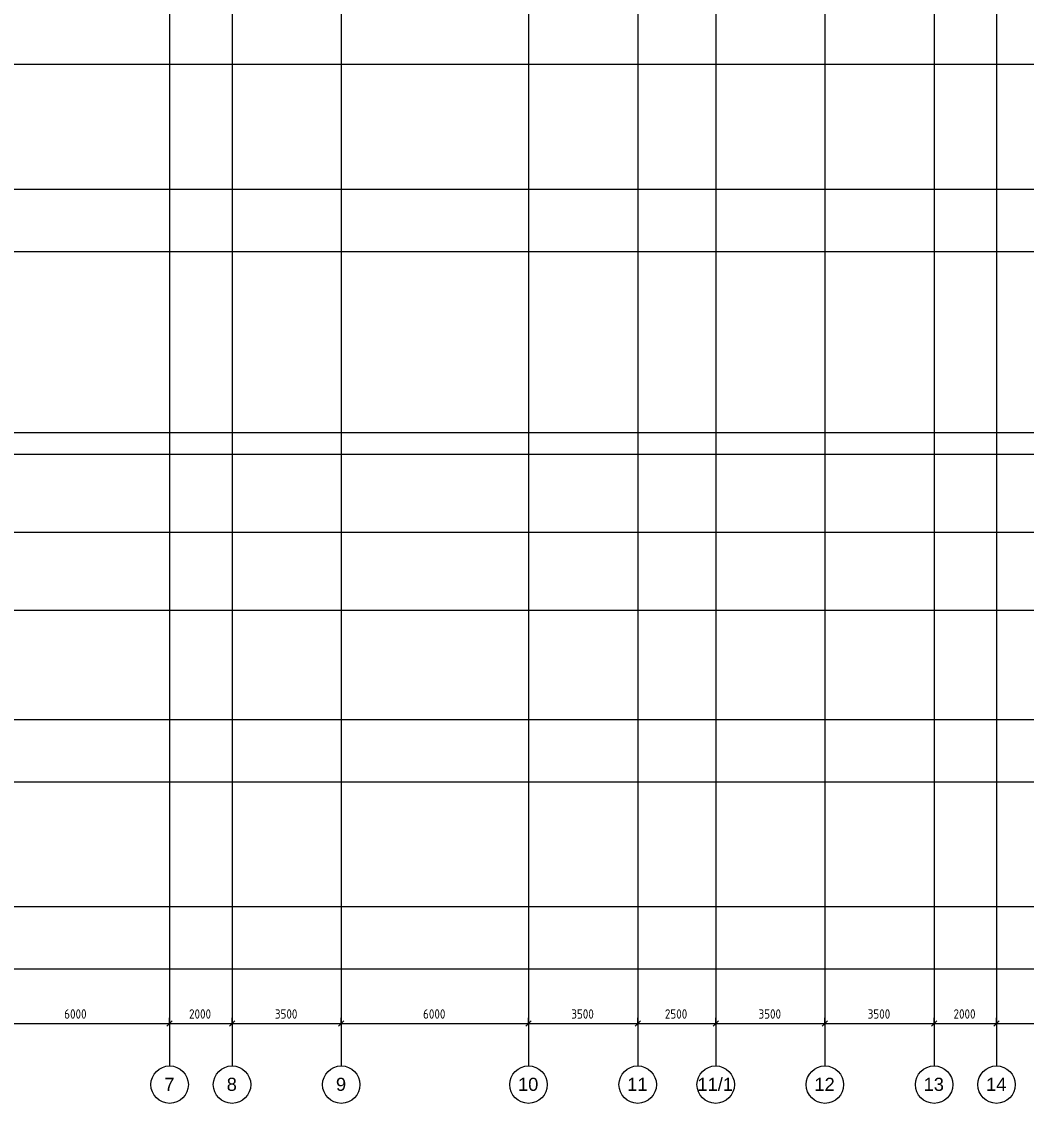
# Model space of a CAD drawing. Header units: millimetres. Extents: x -4730 to 98194, y -4296 to 93388.
# Drawn here: x 28757 to 60956, y -4296 to 30378 of the extents above; entities that cross this region are included whole.
import ezdxf

# ---------------------------------------------------------------- set-up
doc = ezdxf.new("R2010")
doc.units = ezdxf.units.MM
doc.linetypes.add('Линия сетки', pattern=[22.225, 12.7, -3.175, 3.175, -3.175])
for name, color, linetype, lineweight in [('Оси', 7, 'Continuous', 9), ('Размеры', 7, 'Continuous', 9), ('Размеры-120', 7, 'Continuous', 9)]:
    doc.layers.add(name, color=color, linetype=linetype, lineweight=lineweight)
doc.styles.add('Arial_1', font='arial.ttf', dxfattribs={"height": 420})
doc.styles.add('GOST Common_1', font='GOST_Common.ttf', dxfattribs={"width": 0.9, "height": 300})
doc.dimstyles.new('ADSK_Проверочный', dxfattribs={"dimscale": 304.8, "dimtxt": 301.714499, "dimasz": 0.556693, "dimexe": 0.590551, "dimexo": 0.590551, "dimgap": 0.19685, "dimtad": 1, "dimdec": 3, "dimrnd": 0.001, "dimdsep": 46, "dimtxsty": 'GOST Common_1', "dimblk1": 'OBLIQUE', "dimblk2": 'OBLIQUE', "dimsah": 1, "dimcen": 0.09, "dimazin": 0, "dimtfac": 1, "dimtdec": 4, "dimtix": 1, "dimtmove": 0, "dimatfit": 3, "dimfxl": 1, "dimtvp": 1, "dimtolj": 1, "dimtzin": 0, "dimarcsym": 2})

# ---------------------------------------------------------------- blocks, each defined once
blk = doc.blocks.new('Ось сетки - Заголовок сетки - Окружность 5 мм-1145995-3-й этаж')
at = {"layer": 'Оси'}
blk.add_circle((0, 0), 5, dxfattribs=at)
blk = doc.blocks.new('DIMBLOCK6-3-й этаж')
at = {"layer": 'Размеры-120'}
for p, q in [((27500, -1733), (27415, -1818)), ((27500, -1793), (27500, -1553)), ((27500, -1733), (27585, -1648)), ((27500, -1733), (33500, -1733)), ((27500, -1733), (27500, -1793)), ((33500, -1733), (33415, -1818)), ((33500, -1793), (33500, -1553)), ((33500, -1733), (33585, -1648)), ((33500, -1733), (33500, -1793))]:
    blk.add_line(p, q, dxfattribs=at)
at = {"layer": 'Размеры-120', "color": 0, "insert": (30122, -1281), "char_height": 300, "width": 908.21, "attachment_point": 1, "line_spacing_factor": 1.022761, "style": 'GOST Common_1'}
blk.add_mtext('6000', dxfattribs=at)
blk = doc.blocks.new('_Oblique')
at = {"color": 0, "linetype": 'ByBlock', "lineweight": -2}
blk.add_line((-0.5, -0.5), (0.5, 0.5), dxfattribs=at)
blk = doc.blocks.new('DIMBLOCK7-3-й этаж')
at = {"layer": 'Размеры-120'}
for p, q in [((33500, -1733), (33415, -1818)), ((33500, -1793), (33500, -1553)), ((33500, -1733), (33585, -1648)), ((33500, -1733), (35500, -1733)), ((33500, -1733), (33500, -1793)), ((35500, -1733), (35415, -1818)), ((35500, -1793), (35500, -1553)), ((35500, -1733), (35585, -1648)), ((35500, -1733), (35500, -1793))]:
    blk.add_line(p, q, dxfattribs=at)
at = {"layer": 'Размеры-120', "color": 0, "insert": (34122, -1281), "char_height": 300, "width": 908.21, "attachment_point": 1, "line_spacing_factor": 1.022761, "style": 'GOST Common_1'}
blk.add_mtext('2000', dxfattribs=at)
blk = doc.blocks.new('DIMBLOCK8-3-й этаж')
at = {"layer": 'Размеры-120'}
for p, q in [((35500, -1733), (35415, -1818)), ((35500, -1793), (35500, -1553)), ((35500, -1733), (35585, -1648)), ((35500, -1733), (39000, -1733)), ((35500, -1733), (35500, -1793)), ((39000, -1733), (38915, -1818)), ((39000, -1793), (39000, -1553)), ((39000, -1733), (39085, -1648)), ((39000, -1733), (39000, -1793))]:
    blk.add_line(p, q, dxfattribs=at)
at = {"layer": 'Размеры-120', "color": 0, "insert": (36872, -1281), "char_height": 300, "width": 908.21, "attachment_point": 1, "line_spacing_factor": 1.022761, "style": 'GOST Common_1'}
blk.add_mtext('3500', dxfattribs=at)
blk = doc.blocks.new('DIMBLOCK9-3-й этаж')
at = {"layer": 'Размеры-120'}
for p, q in [((39000, -1733), (38915, -1818)), ((39000, -1793), (39000, -1553)), ((39000, -1733), (39085, -1648)), ((39000, -1733), (45000, -1733)), ((39000, -1733), (39000, -1793)), ((45000, -1733), (44915, -1818)), ((45000, -1793), (45000, -1553)), ((45000, -1733), (45085, -1648)), ((45000, -1733), (45000, -1793))]:
    blk.add_line(p, q, dxfattribs=at)
at = {"layer": 'Размеры-120', "color": 0, "insert": (41622, -1281), "char_height": 300, "width": 908.21, "attachment_point": 1, "line_spacing_factor": 1.022761, "style": 'GOST Common_1'}
blk.add_mtext('6000', dxfattribs=at)
blk = doc.blocks.new('DIMBLOCK10-3-й этаж')
at = {"layer": 'Размеры-120'}
for p, q in [((45000, -1733), (44915, -1818)), ((45000, -1793), (45000, -1553)), ((45000, -1733), (45085, -1648)), ((45000, -1733), (48500, -1733)), ((45000, -1733), (45000, -1793)), ((48500, -1733), (48415, -1818)), ((48500, -1793), (48500, -1553)), ((48500, -1733), (48585, -1648)), ((48500, -1733), (48500, -1793))]:
    blk.add_line(p, q, dxfattribs=at)
at = {"layer": 'Размеры-120', "color": 0, "insert": (46372, -1281), "char_height": 300, "width": 908.21, "attachment_point": 1, "line_spacing_factor": 1.022761, "style": 'GOST Common_1'}
blk.add_mtext('3500', dxfattribs=at)
blk = doc.blocks.new('DIMBLOCK11-3-й этаж')
at = {"layer": 'Размеры-120'}
for p, q in [((48500, -1733), (48415, -1818)), ((48500, -1793), (48500, -1553)), ((48500, -1733), (48585, -1648)), ((48500, -1733), (51000, -1733)), ((48500, -1733), (48500, -1793)), ((51000, -1733), (50915, -1818)), ((51000, -1793), (51000, -1553)), ((51000, -1733), (51085, -1648)), ((51000, -1733), (51000, -1793))]:
    blk.add_line(p, q, dxfattribs=at)
at = {"layer": 'Размеры-120', "color": 0, "insert": (49372, -1281), "char_height": 300, "width": 908.21, "attachment_point": 1, "line_spacing_factor": 1.022761, "style": 'GOST Common_1'}
blk.add_mtext('2500', dxfattribs=at)
blk = doc.blocks.new('DIMBLOCK12-3-й этаж')
at = {"layer": 'Размеры-120'}
for p, q in [((51000, -1733), (50915, -1818)), ((51000, -1793), (51000, -1553)), ((51000, -1733), (51085, -1648)), ((51000, -1733), (54500, -1733)), ((51000, -1733), (51000, -1793)), ((54500, -1733), (54415, -1818)), ((54500, -1793), (54500, -1553)), ((54500, -1733), (54585, -1648)), ((54500, -1733), (54500, -1793))]:
    blk.add_line(p, q, dxfattribs=at)
at = {"layer": 'Размеры-120', "color": 0, "insert": (52372, -1281), "char_height": 300, "width": 908.21, "attachment_point": 1, "line_spacing_factor": 1.022761, "style": 'GOST Common_1'}
blk.add_mtext('3500', dxfattribs=at)
blk = doc.blocks.new('DIMBLOCK13-3-й этаж')
at = {"layer": 'Размеры-120'}
for p, q in [((54500, -1733), (54415, -1818)), ((54500, -1793), (54500, -1553)), ((54500, -1733), (54585, -1648)), ((54500, -1733), (58000, -1733)), ((54500, -1733), (54500, -1793)), ((58000, -1733), (57915, -1818)), ((58000, -1793), (58000, -1553)), ((58000, -1733), (58085, -1648)), ((58000, -1733), (58000, -1793))]:
    blk.add_line(p, q, dxfattribs=at)
at = {"layer": 'Размеры-120', "color": 0, "insert": (55872, -1281), "char_height": 300, "width": 908.21, "attachment_point": 1, "line_spacing_factor": 1.022761, "style": 'GOST Common_1'}
blk.add_mtext('3500', dxfattribs=at)
blk = doc.blocks.new('DIMBLOCK14-3-й этаж')
at = {"layer": 'Размеры-120'}
for p, q in [((58000, -1733), (57915, -1818)), ((58000, -1793), (58000, -1553)), ((58000, -1733), (58085, -1648)), ((58000, -1733), (60000, -1733)), ((58000, -1733), (58000, -1793)), ((60000, -1733), (59915, -1818)), ((60000, -1793), (60000, -1553)), ((60000, -1733), (60085, -1648)), ((60000, -1733), (60000, -1793))]:
    blk.add_line(p, q, dxfattribs=at)
at = {"layer": 'Размеры-120', "color": 0, "insert": (58622, -1281), "char_height": 300, "width": 908.21, "attachment_point": 1, "line_spacing_factor": 1.022761, "style": 'GOST Common_1'}
blk.add_mtext('2000', dxfattribs=at)
blk = doc.blocks.new('DIMBLOCK15-3-й этаж')
at = {"layer": 'Размеры-120'}
for p, q in [((60000, -1733), (59915, -1818)), ((60000, -1793), (60000, -1553)), ((60000, -1733), (60085, -1648)), ((60000, -1733), (72000, -1733)), ((60000, -1733), (60000, -1793)), ((72000, -1733), (71915, -1818)), ((72000, -1793), (72000, -1553)), ((72000, -1733), (72085, -1648)), ((72000, -1733), (72000, -1793))]:
    blk.add_line(p, q, dxfattribs=at)
at = {"layer": 'Размеры-120', "color": 0, "insert": (65555, -1281), "char_height": 300, "width": 1067.76, "attachment_point": 1, "line_spacing_factor": 1.022761, "style": 'GOST Common_1'}
blk.add_mtext('12000', dxfattribs=at)

msp = doc.modelspace()

# ---------------------------------------------------------------- linework, layer by layer
at = {"layer": 'Оси', "linetype": 'Линия сетки'}
for p, q in [((33500, 93388.3703), (33500, -3096.3487)), ((35500, 93388.3703), (35500, -3096.3487)), ((39000, 93388.3703), (39000, -3096.3487)), ((45000, 93388.3703), (45000, -3096.3487)), ((48500, 93388.3703), (48500, -3096.3487)), ((51000, 93388.3703), (51000, -3096.3487)), ((54500, 93388.3703), (54500, -3096.3487)), ((58000, 93388.3703), (58000, -3096.3487)), ((60000, 93388.3703), (60000, -3096.3487)), ((98194.2682, 29000), (-3530.0173, 29000)), ((98194.2682, 25000), (-3530.0173, 25000)), ((98194.2682, 23000), (-3530.0173, 23000)), ((98194.2682, 17200), (-3530.0173, 17200)), ((98194.2682, 16500), (-3530.0173, 16500)), ((98194.2682, 14000), (-3530.0173, 14000)), ((98194.2682, 11500), (-3530.0173, 11500)), ((98194.2682, 8000), (-3530.0173, 8000)), ((98194.2682, 6000), (-3530.0173, 6000)), ((98194.2682, 2000), (-3530.0173, 2000)), ((98194.2682, 0), (-3530.0173, 0))]:
    msp.add_line(p, q, dxfattribs=at)

# ---------------------------------------------------------------- block references
at = {"layer": 'Оси', "xscale": 120, "yscale": 120, "zscale": 120, "rotation": 180}
for p in [(33500, -3696.3487), (35500, -3696.3487), (39000, -3696.3487), (45000, -3696.3487), (48500, -3696.3487), (51000, -3696.3487), (54500, -3696.3487), (58000, -3696.3487), (60000, -3696.3487)]:
    msp.add_blockref('Ось сетки - Заголовок сетки - Окружность 5 мм-1145995-3-й этаж', p, dxfattribs=at)

# ---------------------------------------------------------------- texts
at = {"layer": 'Оси', "char_height": 420, "attachment_point": 1, "style": 'Arial_1'}
for s, insert, width in [('11/1', (50412.7465, -3475.6658), 1414.17675), ('\\fArial|b0|i0|c204|p34|;7', (33329.1465, -3475.6658), 404.0505), ('\\fArial|b0|i0|c204|p34|;8', (35329.1465, -3475.6658), 404.0505), ('\\fArial|b0|i0|c204|p34|;9', (38829.1465, -3475.6658), 404.0505), ('10', (44662.9465, -3475.6658), 808.101), ('11', (48162.9465, -3475.6658), 808.101), ('12', (54162.9465, -3475.6658), 808.101), ('13', (57662.9465, -3475.6658), 808.101), ('14', (59662.9465, -3475.6658), 808.101)]:
    msp.add_mtext(s, dxfattribs=dict(at, insert=insert, width=width))

# ---------------------------------------------------------------- dimensions: what is measured, and where the dimension line sits
at = {"layer": 'Размеры'}
for base, p1, p2, override, picture, middle in [((33500, -1733.0054), (27500, -1613.0235), (33500, -1613.0235), {"dimpost": '<>', "dimfxl": 6000}, 'DIMBLOCK6-3-й этаж', (30500, -1523.0054)), ((35500, -1733.0054), (33500, -1613.0235), (35500, -1613.0235), {"dimpost": '<>', "dimfxl": 2000}, 'DIMBLOCK7-3-й этаж', (34500, -1523.0054)), ((39000, -1733.0054), (35500, -1613.0235), (39000, -1613.0235), {"dimpost": '<>', "dimfxl": 3500}, 'DIMBLOCK8-3-й этаж', (37250, -1523.0054)), ((45000, -1733.0054), (39000, -1613.0235), (45000, -1613.0235), {"dimpost": '<>', "dimfxl": 6000}, 'DIMBLOCK9-3-й этаж', (42000, -1523.0054)), ((48500, -1733.0054), (45000, -1613.0235), (48500, -1613.0235), {"dimpost": '<>', "dimfxl": 3500}, 'DIMBLOCK10-3-й этаж', (46750, -1523.0054)), ((51000, -1733.0054), (48500, -1613.0235), (51000, -1613.0235), {"dimpost": '<>', "dimfxl": 2500}, 'DIMBLOCK11-3-й этаж', (49750, -1523.0054)), ((54500, -1733.0054), (51000, -1613.0235), (54500, -1613.0235), {"dimpost": '<>', "dimfxl": 3500}, 'DIMBLOCK12-3-й этаж', (52750, -1523.0054)), ((58000, -1733.0054), (54500, -1613.0235), (58000, -1613.0235), {"dimpost": '<>', "dimfxl": 3500}, 'DIMBLOCK13-3-й этаж', (56250, -1523.0054)), ((60000, -1733.0054), (58000, -1613.0235), (60000, -1613.0235), {"dimpost": '<>', "dimfxl": 2000}, 'DIMBLOCK14-3-й этаж', (59000, -1523.0054)), ((72000, -1733.0054), (60000, -1613.0235), (72000, -1613.0235), {"dimpost": '<>', "dimfxl": 12000}, 'DIMBLOCK15-3-й этаж', (66000, -1523.0054))]:
    dim = msp.add_linear_dim(base=base, p1=p1, p2=p2, dimstyle='ADSK_Проверочный', override=override, dxfattribs=at)
    dim.commit()
    dim.dimension.update_dxf_attribs({"geometry": picture, "text_midpoint": middle})

doc.saveas('drawing.dxf')
